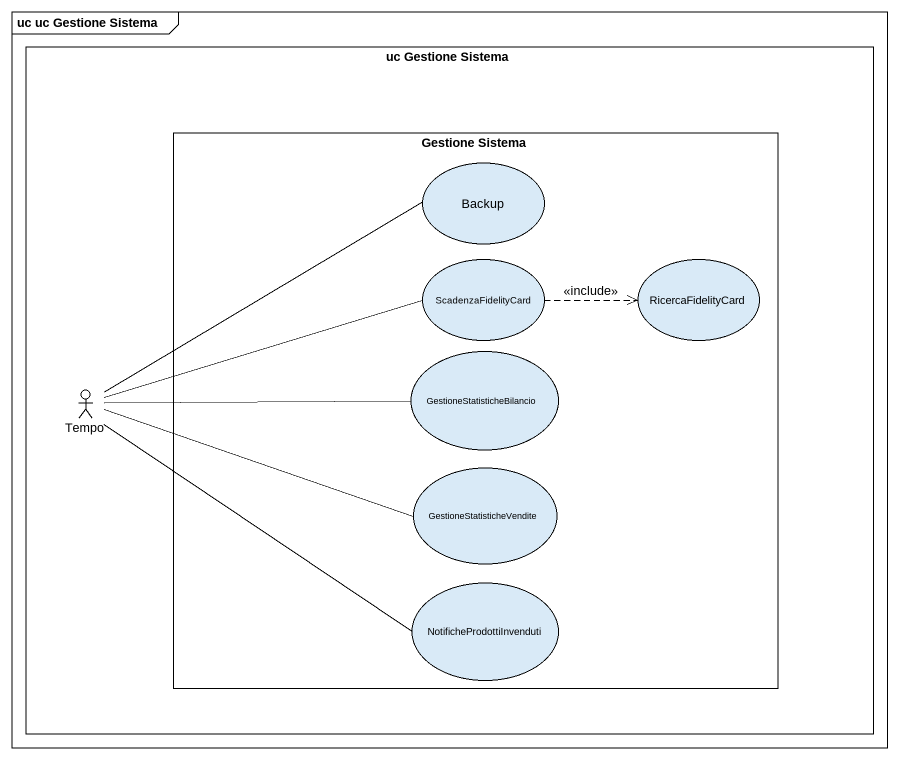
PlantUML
@startuml
mainframe uc uc Gestione Sistema
rectangle "uc Gestione Sistema" as uc_Gestione_Sistema {
  rectangle "Gestione Sistema" as Gestione_Sistema {
    usecase Backup
    usecase ScadenzaFidelityCard
    usecase RicercaFidelityCard
    usecase GestioneStatisticheBilancio
    usecase GestioneStatisticheVendite
    usecase NotificheProdottiInvenduti
  }
  actor Tempo
}
Backup -left- Tempo
ScadenzaFidelityCard .right.> RicercaFidelityCard : <<include>>
ScadenzaFidelityCard -left- Tempo
GestioneStatisticheBilancio -left- Tempo
GestioneStatisticheVendite -left- Tempo
NotificheProdottiInvenduti -left- Tempo
@enduml
